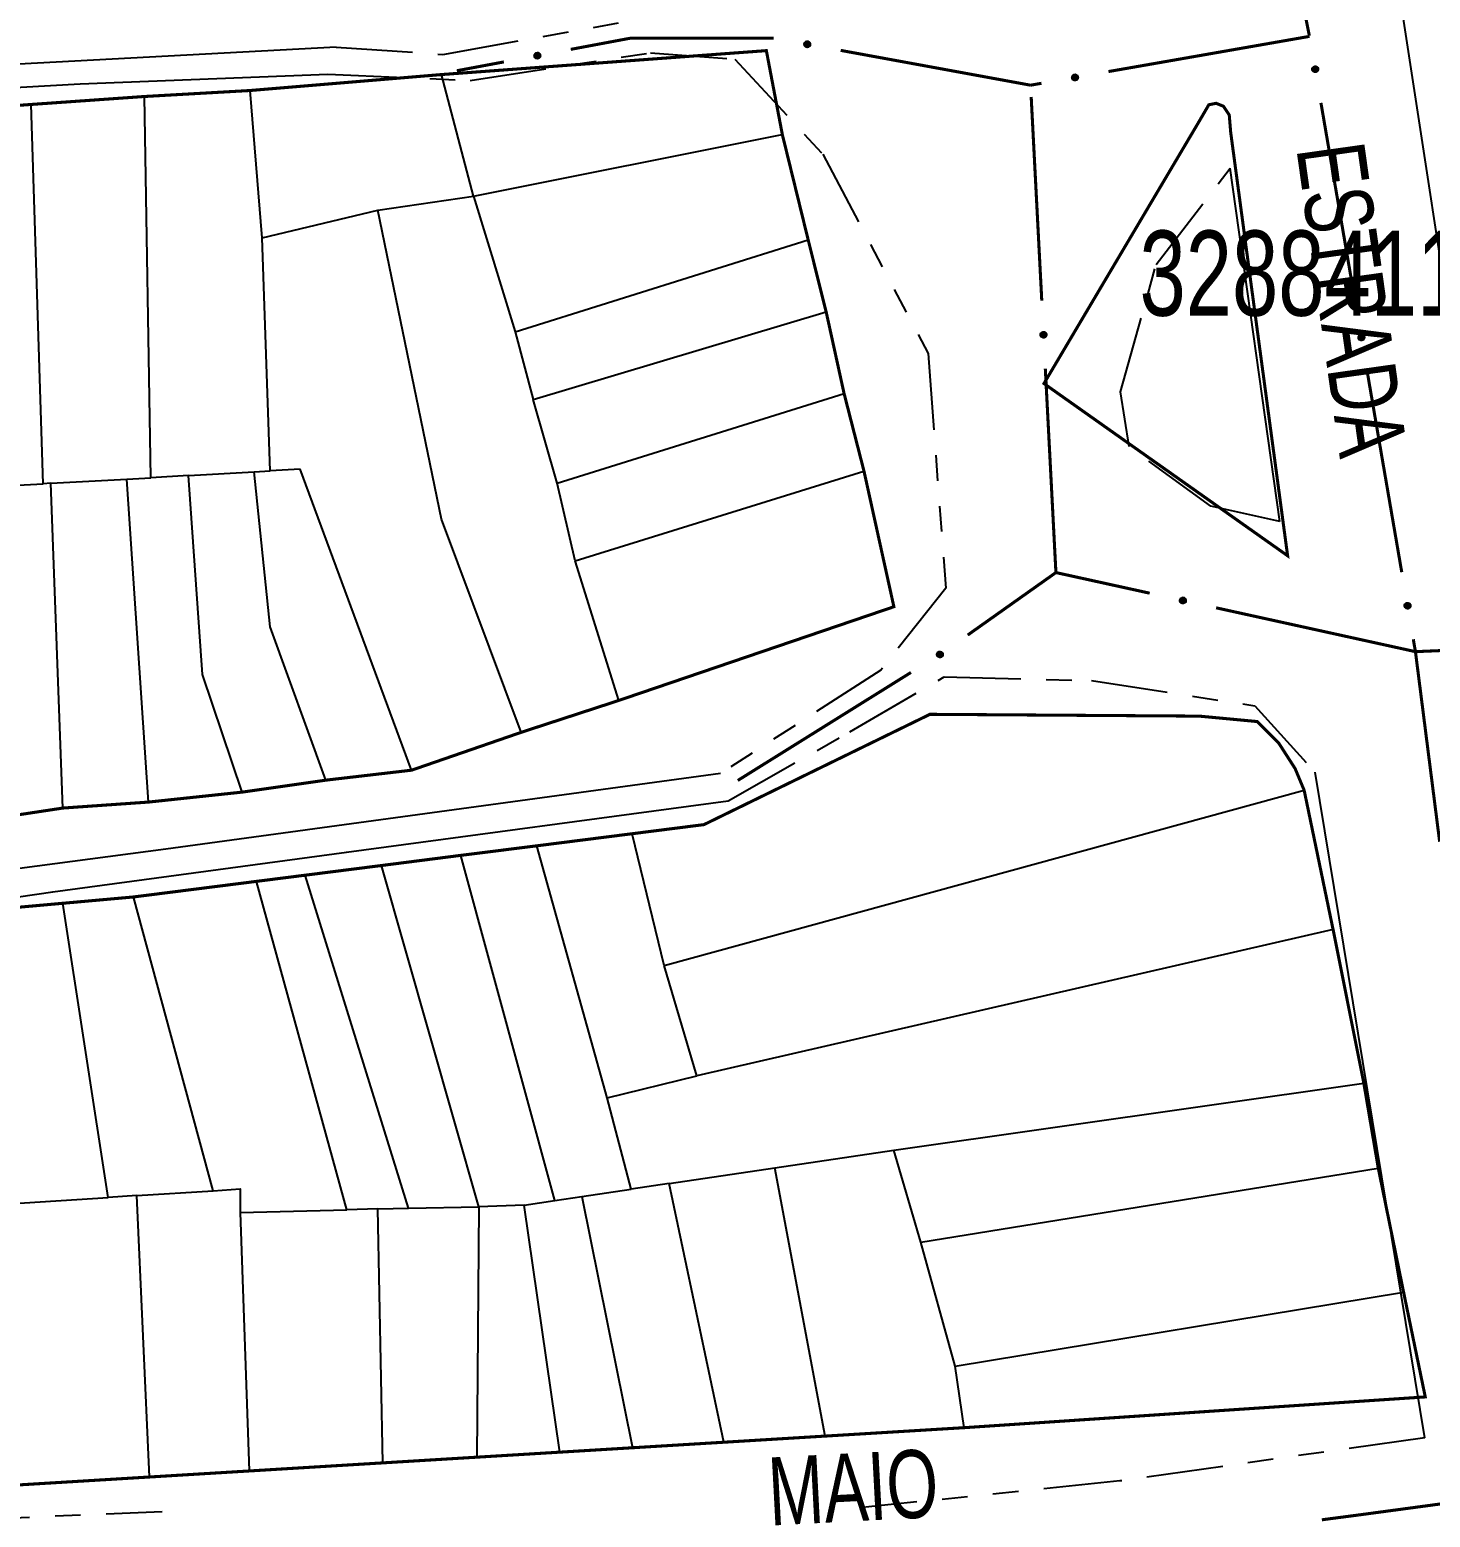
# Model space of a CAD drawing. Extents: x 203604 to 204690, y 4848469 to 4850418.
# Drawn here: x 203778.7 to 203861.1, y 4849905.2 to 4849992.7 of the extents above; entities that cross this region are included whole.
import ezdxf

# ---------------------------------------------------------------- set-up
doc = ezdxf.new("R2010")
doc.units = 0
doc.header["$LTSCALE"] = 1.5
doc.header["$MEASUREMENT"] = 0
doc.linetypes.add('TRACO_25', pattern=[8, 3, -1, 1, -1, 1, -1])
for name, color, linetype in [('CD_MALHA_LOTES', 7, 'CONTINUOUS'), ('CD_TXT_QUADRA', 2, 'CONTINUOUS'), ('RU-QUADRA', 210, 'CONTINUOUS'), ('SV-EIXO-RUA-N-PAV', 6, 'CONTINUOUS'), ('SV-EIXO-RUA-PAV', 20, 'CONTINUOUS'), ('SV-ESTIVAS', 7, 'CONTINUOUS'), ('SV-RUA-NAO-PAV', 7, 'CONTINUOUS'), ('SV-RUA-PAVIM', 7, 'CONTINUOUS'), ('SV-TXT-RUA-PAV', 7, 'CONTINUOUS'), ('SV-TXT-VIA-ATUAL', 250, 'CONTINUOUS')]:
    doc.layers.add(name, color=color, linetype=linetype)
doc.styles.add('ARIAL', font='ARIAL.SHX')

msp = doc.modelspace()

# ---------------------------------------------------------------- linework, layer by layer
at = {"layer": 'CD_MALHA_LOTES', "linetype": 'Continuous', "flags": 128}
for points in [[(203802.944757, 4849990.025586), (203822.043777, 4849991.431648)], [(203822.043777, 4849991.431648), (203822.981153, 4849986.510428)], [(203791.696254, 4849989.08821), (203802.944757, 4849990.025586)], [(203804.819508, 4849982.878099), (203802.944757, 4849990.025586)], [(203785.486143, 4849988.736695), (203791.696254, 4849989.08821)], [(203792.399286, 4849980.417489), (203791.696254, 4849989.08821)], [(203773.886125, 4849987.916491), (203778.807345, 4849988.268007)], [(203778.807345, 4849988.268007), (203785.486143, 4849988.736695)], [(203779.512992, 4849965.95969), (203778.807345, 4849988.268007)], [(203785.846338, 4849966.322553), (203785.486143, 4849988.736695)], [(203804.819508, 4849982.878099), (203822.981153, 4849986.510428)], [(203822.981153, 4849986.510428), (203824.504387, 4849980.300318)], [(203799.195256, 4849982.057896), (203804.819508, 4849982.878099)], [(203804.819508, 4849982.878099), (203807.280117, 4849974.91041)], [(203792.399286, 4849980.417489), (203799.195256, 4849982.057896)], [(203807.631633, 4849951.358857), (203802.944757, 4849963.896251), (203799.195256, 4849982.057896)], [(203792.867033, 4849966.724796), (203792.399286, 4849980.417489)], [(203807.280117, 4849974.91041), (203824.504387, 4849980.300318)], [(203824.504387, 4849980.300318), (203825.558934, 4849976.082129)], [(203808.334665, 4849970.926565), (203825.558934, 4849976.082129)], [(203825.558934, 4849976.082129), (203826.613482, 4849971.278081)], [(203807.280117, 4849974.91041), (203808.334665, 4849970.926565)], [(203809.740727, 4849966.005345), (203808.334665, 4849970.926565)], [(203809.740727, 4849966.005345), (203826.613482, 4849971.278081)], [(203826.613482, 4849971.278081), (203827.785201, 4849966.708377)], [(203779.979064, 4849966.005345), (203784.438184, 4849966.241874)], [(203784.438184, 4849966.241874), (203785.846338, 4849966.322553)], [(203785.720487, 4849947.257841), (203784.438184, 4849966.241874)], [(203788.06532, 4849966.449687), (203785.846338, 4849966.322553)], [(203788.06532, 4849966.449687), (203791.932724, 4849966.671266)], [(203791.227567, 4849947.8437), (203788.884129, 4849954.756843), (203788.06532, 4849966.449687)], [(203791.932724, 4849966.671266), (203792.867033, 4849966.724796)], [(203796.148787, 4849948.546732), (203792.867973, 4849957.568968), (203791.932724, 4849966.671266)], [(203794.625552, 4849966.825549), (203792.867033, 4849966.724796)], [(203801.187178, 4849949.132591), (203794.625552, 4849966.825549)], [(203810.795275, 4849961.435641), (203827.785201, 4849966.708377)], [(203827.785201, 4849966.708377), (203829.542779, 4849958.740687)], [(203775.760875, 4849965.771001), (203779.512992, 4849965.95969)], [(203779.979064, 4849966.005345), (203779.512992, 4849965.95969)], [(203780.682095, 4849946.906325), (203779.979064, 4849966.005345)], [(203810.795275, 4849961.435641), (203809.740727, 4849966.005345)], [(203813.373056, 4849953.233608), (203810.795275, 4849961.435641)], [(203829.542779, 4849958.740687), (203813.373056, 4849953.233608)], [(203813.373056, 4849953.233608), (203807.631633, 4849951.358857)], [(203814.150068, 4849945.396508), (203818.374606, 4849945.932107), (203831.662141, 4849952.416424), (203847.500883, 4849952.310124), (203850.902492, 4849951.991223), (203852.178096, 4849950.71562), (203853.134798, 4849949.227416), (203853.6663, 4849947.951812)], [(203807.631633, 4849951.358857), (203801.187178, 4849949.132591)], [(203801.187178, 4849949.132591), (203796.148787, 4849948.546732)], [(203791.227567, 4849947.8437), (203785.720487, 4849947.257841)], [(203796.148787, 4849948.546732), (203791.227567, 4849947.8437)], [(203816.035999, 4849937.640685), (203853.6663, 4849947.951812)], [(203853.6663, 4849947.951812), (203855.367104, 4849939.766691)], [(203780.682095, 4849946.906325), (203776.815423, 4849946.320465)], [(203785.720487, 4849947.257841), (203780.682095, 4849946.906325)], [(203808.551478, 4849944.686703), (203814.150068, 4849945.396508)], [(203816.035999, 4849937.640685), (203814.150068, 4849945.396508)], [(203804.077217, 4849944.125002), (203808.551478, 4849944.686703)], [(203812.68754, 4849929.880764), (203808.551478, 4849944.686703)], [(203794.921541, 4849942.95866), (203799.408371, 4849943.527513)], [(203799.408371, 4849943.527513), (203804.077217, 4849944.125002)], [(203805.138983, 4849923.453929), (203799.408371, 4849943.527513)], [(203809.612037, 4849923.826491), (203804.077217, 4849944.125002)], [(203784.836866, 4849941.680096), (203792.057045, 4849942.595491)], [(203792.057045, 4849942.595491), (203794.921541, 4849942.95866)], [(203797.384351, 4849923.290588), (203792.057045, 4849942.595491)], [(203800.996216, 4849923.38261), (203794.921541, 4849942.95866)], [(203780.667462, 4849941.307222), (203784.836866, 4849941.680096)], [(203789.507034, 4849924.410526), (203784.836866, 4849941.680096)], [(203775.788154, 4849940.870861), (203780.667462, 4849941.307222)], [(203783.33957, 4849924.017447), (203780.667462, 4849941.307222)], [(203855.367104, 4849939.766691), (203817.949404, 4849931.156368)], [(203855.367104, 4849939.766691), (203857.174209, 4849930.731166)], [(203817.949404, 4849931.156368), (203816.035999, 4849937.640685)], [(203812.68754, 4849929.880764), (203817.949404, 4849931.156368)], [(203829.536135, 4849926.798056), (203857.174209, 4849930.731166)], [(203857.174209, 4849930.731166), (203858.024611, 4849925.735053)], [(203814.103572, 4849924.496378), (203812.68754, 4849929.880764)], [(203822.533399, 4849925.753638), (203829.536135, 4849926.798056)], [(203831.13064, 4849921.376742), (203829.536135, 4849926.798056)], [(203816.331542, 4849924.828667), (203822.533399, 4849925.753638)], [(203825.500958, 4849909.985811), (203822.533399, 4849925.753638)], [(203831.13064, 4849921.376742), (203858.024611, 4849925.735053)], [(203858.024611, 4849925.735053), (203859.512815, 4849918.453484)], [(203785.033494, 4849924.125408), (203783.33957, 4849924.017447)], [(203785.033494, 4849924.125408), (203789.507034, 4849924.410526)], [(203785.776047, 4849907.581443), (203785.033494, 4849924.125408)], [(203789.507034, 4849924.410526), (203791.108583, 4849924.5126), (203791.108583, 4849923.130696)], [(203811.202863, 4849924.063754), (203814.103572, 4849924.496378)], [(203816.331542, 4849924.828667), (203814.103572, 4849924.496378)], [(203819.537818, 4849909.624889), (203816.331542, 4849924.828667)], [(203777.496465, 4849923.645041), (203783.33957, 4849924.017447)], [(203791.108583, 4849923.130696), (203797.384351, 4849923.290588)], [(203799.19299, 4849923.336668), (203797.384351, 4849923.290588)], [(203799.19299, 4849923.336668), (203800.996216, 4849923.38261)], [(203799.483606, 4849908.411099), (203799.19299, 4849923.336668)], [(203800.996216, 4849923.38261), (203805.138983, 4849923.453929)], [(203805.138983, 4849923.453929), (203805.029507, 4849908.746767)], [(203807.797727, 4849923.555897), (203805.138983, 4849923.453929)], [(203807.797727, 4849923.555897), (203809.612037, 4849923.826491)], [(203809.901473, 4849909.041645), (203807.797727, 4849923.555897)], [(203809.612037, 4849923.826491), (203811.202863, 4849924.063754)], [(203811.202863, 4849924.063754), (203814.170016, 4849909.3)], [(203791.108583, 4849923.130696), (203791.633275, 4849907.935954)], [(203833.150345, 4849914.095172), (203831.13064, 4849921.376742)], [(203833.150345, 4849914.095172), (203859.512815, 4849918.453484)], [(203859.512815, 4849918.453484), (203860.788419, 4849912.288067)], [(203833.681846, 4849910.480962), (203833.150345, 4849914.095172)], [(203860.788419, 4849912.288067), (203833.681846, 4849910.480962)], [(203833.681846, 4849910.480962), (203825.500958, 4849909.985811)], [(203814.170016, 4849909.3), (203809.901473, 4849909.041645)], [(203819.537818, 4849909.624889), (203814.170016, 4849909.3)], [(203825.500958, 4849909.985811), (203819.537818, 4849909.624889)], [(203799.483606, 4849908.411099), (203791.633275, 4849907.935954)], [(203805.029507, 4849908.746767), (203799.483606, 4849908.411099)], [(203809.901473, 4849909.041645), (203805.029507, 4849908.746767)], [(203785.776047, 4849907.581443), (203778.654282, 4849907.150395)], [(203791.633275, 4849907.935954), (203785.776047, 4849907.581443)]]:
    msp.add_lwpolyline(points, dxfattribs=at)
at = {"layer": 'RU-QUADRA', "linetype": 'Continuous', "const_width": 0.18, "flags": 128}
for points in [[(203776.815423, 4849946.320465), (203780.682095, 4849946.906325), (203785.720487, 4849947.257841), (203791.227567, 4849947.8437), (203796.148787, 4849948.546732), (203801.187178, 4849949.132591), (203807.631633, 4849951.358857), (203813.373056, 4849953.233608), (203829.542779, 4849958.740687), (203827.785201, 4849966.708377), (203826.613482, 4849971.278081), (203825.558934, 4849976.082129), (203824.504387, 4849980.300318), (203822.981153, 4849986.510428), (203822.043777, 4849991.431648), (203802.944757, 4849990.025586), (203791.696254, 4849989.08821), (203785.486143, 4849988.736695), (203778.807345, 4849988.268007), (203773.886125, 4849987.916491)], [(203775.788154, 4849940.870861), (203780.667462, 4849941.307222), (203784.836866, 4849941.680096), (203792.057045, 4849942.595491), (203794.921541, 4849942.95866), (203799.408371, 4849943.527513), (203804.077217, 4849944.125002), (203808.551478, 4849944.686703), (203814.150068, 4849945.396508), (203818.374606, 4849945.932107), (203831.662141, 4849952.416424), (203847.500883, 4849952.310124), (203850.902492, 4849951.991223), (203852.178096, 4849950.71562), (203853.134798, 4849949.227416), (203853.6663, 4849947.951812), (203855.367104, 4849939.766691), (203857.174209, 4849930.731166), (203858.024611, 4849925.735053), (203859.512815, 4849918.453484), (203860.788419, 4849912.288067), (203833.681846, 4849910.480962), (203825.500958, 4849909.985811), (203819.537818, 4849909.624889), (203814.170016, 4849909.3), (203809.901473, 4849909.041645), (203805.029507, 4849908.746767), (203799.483606, 4849908.411099), (203791.633275, 4849907.935954), (203785.776047, 4849907.581443), (203778.654282, 4849907.150395), (203773.928364, 4849906.864357)]]:
    msp.add_lwpolyline(points, dxfattribs=at)
msp.add_lwpolyline([(203852.694184, 4849961.737752), (203849.348149, 4849986.618527), (203849.262353, 4849987.648076), (203848.91917, 4849988.162851), (203848.490191, 4849988.334442), (203848.061212, 4849988.248647), (203847.460642, 4849987.219097), (203838.36629, 4849971.861653)], close=True, dxfattribs=at)
at = {"layer": 'SV-EIXO-RUA-N-PAV', "const_width": 0.18}
for points in [[(203853.98, 4849992.27), (203842.159634, 4849990.201436)], [(203814.03, 4849992.16), (203810.540815, 4849991.505992)], [(203814.480051, 4849992.16), (203814.03, 4849992.16)], [(203822.480051, 4849992.16), (203814.480051, 4849992.16)], [(203837.58, 4849989.4), (203826.415178, 4849991.446143)], [(203806.609283, 4849990.76907), (203804.643516, 4849990.40061)], [(203804.643516, 4849990.40061), (203803.84, 4849990.25)], [(203838.219513, 4849989.511914), (203837.58, 4849989.4)], [(203838.239011, 4849976.728406), (203837.61577, 4849988.71221)], [(203839.07, 4849960.75), (203838.446759, 4849972.733804)], [(203839.07, 4849960.75), (203833.884158, 4849957.077352)], [(203839.700303, 4849960.611358), (203839.07, 4849960.75)], [(203844.583565, 4849959.537225), (203839.700303, 4849960.611358)], [(203860.21, 4849956.1), (203848.490173, 4849958.677919)], [(203830.545523, 4849954.877332), (203820.36336, 4849948.52725)], [(203866.6, 4849906.66), (203857.680641, 4849905.457905)], [(203856.88, 4849905.35), (203854.706471, 4849905.065106)], [(203857.680641, 4849905.457905), (203856.88, 4849905.35)]]:
    msp.add_lwpolyline(points, dxfattribs=at)
at = {"layer": 'SV-EIXO-RUA-N-PAV'}
for points in [[(203824.569425, 4849991.672495), (203824.529571, 4849991.644145), (203824.489522, 4849991.627928), (203824.452226, 4849991.624017), (203824.418368, 4849991.629155), (203824.384321, 4849991.638313), (203824.352031, 4849991.655119), (203824.320325, 4849991.68171), (203824.291605, 4849991.721488), (203824.27769, 4849991.763607), (203824.271899, 4849991.799966), (203824.275224, 4849991.83558), (203824.284674, 4849991.868506), (203824.30324, 4849991.90147), (203824.330502, 4849991.933337), (203824.3712, 4849991.961248), (203824.410572, 4849991.976877), (203824.446746, 4849991.979712), (203824.482528, 4849991.976143), (203824.517176, 4849991.966378), (203824.548777, 4849991.949698), (203824.580813, 4849991.922192), (203824.607829, 4849991.881658), (203824.623865, 4849991.842567), (203824.627208, 4849991.806443), (203824.622901, 4849991.771293), (203824.614131, 4849991.737033), (203824.598589, 4849991.703872), (203824.569425, 4849991.672495)], [(203808.73655, 4849991.055805), (203808.709505, 4849991.015055), (203808.677928, 4849990.985563), (203808.644511, 4849990.968545), (203808.61106, 4849990.961207), (203808.575993, 4849990.957554), (203808.539825, 4849990.961671), (203808.500695, 4849990.975133), (203808.459627, 4849991.001976), (203808.431541, 4849991.036309), (203808.413104, 4849991.068178), (203808.403444, 4849991.102618), (203808.400466, 4849991.136744), (203808.405985, 4849991.174171), (203808.420015, 4849991.213692), (203808.448006, 4849991.254335), (203808.479162, 4849991.283036), (203808.511916, 4849991.298647), (203808.546601, 4849991.30814), (203808.582447, 4849991.31144), (203808.617926, 4849991.307194), (203808.657692, 4849991.292997), (203808.697441, 4849991.264838), (203808.726421, 4849991.234091), (203808.742489, 4849991.201564), (203808.751065, 4849991.167206), (203808.755157, 4849991.132078), (203808.752532, 4849991.09555), (203808.73655, 4849991.055805)], [(203840.350079, 4849989.77301), (203840.322545, 4849989.732588), (203840.290615, 4849989.703479), (203840.256995, 4849989.686865), (203840.223459, 4849989.67993), (203840.18835, 4849989.676699), (203840.152235, 4849989.681252), (203840.11327, 4849989.695184), (203840.072528, 4849989.72252), (203840.044857, 4849989.757189), (203840.026806, 4849989.789277), (203840.017561, 4849989.823831), (203840.014994, 4849989.85799), (203840.020964, 4849989.895348), (203840.035468, 4849989.934697), (203840.063947, 4849989.975), (203840.095446, 4849990.003324), (203840.128386, 4849990.01854), (203840.163182, 4849990.027614), (203840.199065, 4849990.030482), (203840.234491, 4849990.025809), (203840.274083, 4849990.011134), (203840.31349, 4849989.982499), (203840.342098, 4849989.951405), (203840.357772, 4849989.918687), (203840.365934, 4849989.884228), (203840.369603, 4849989.849054), (203840.366538, 4849989.812559), (203840.350079, 4849989.77301)], [(203838.240415, 4849974.581901), (203838.203622, 4849974.614124), (203838.178589, 4849974.649341), (203838.166165, 4849974.684724), (203838.163338, 4849974.718853), (203838.164379, 4849974.754095), (203838.173268, 4849974.789394), (203838.191812, 4849974.826387), (203838.223876, 4849974.863523), (203838.261639, 4849974.886795), (203838.295676, 4849974.900832), (203838.331094, 4849974.905828), (203838.365312, 4849974.904243), (203838.401674, 4849974.893798), (203838.438979, 4849974.874639), (203838.47554, 4849974.841493), (203838.499845, 4849974.806799), (203838.510964, 4849974.77226), (203838.515761, 4849974.736621), (203838.514267, 4849974.700655), (203838.505342, 4849974.666054), (203838.485985, 4849974.628528), (203838.452792, 4849974.592876), (203838.418465, 4849974.56824), (203838.384091, 4849974.556639), (203838.348898, 4849974.552706), (203838.313538, 4849974.553321), (203838.277683, 4849974.560778), (203838.240415, 4849974.581901)], [(203846.653547, 4849958.969195), (203846.612719, 4849958.942267), (203846.572123, 4849958.927473), (203846.534712, 4849958.924879), (203846.501056, 4849958.931207), (203846.467353, 4849958.941559), (203846.435676, 4849958.959493), (203846.404927, 4849958.987185), (203846.377627, 4849959.027952), (203846.365205, 4849959.070534), (203846.3607, 4849959.107075), (203846.365278, 4849959.14255), (203846.375883, 4849959.175123), (203846.395599, 4849959.207411), (203846.423967, 4849959.238298), (203846.465624, 4849959.264757), (203846.505522, 4849959.278987), (203846.541773, 4849959.280546), (203846.577408, 4849959.275718), (203846.61169, 4849959.264737), (203846.642683, 4849959.246954), (203846.67373, 4849959.218336), (203846.6993, 4849959.176875), (203846.713948, 4849959.137243), (203846.716015, 4849959.101023), (203846.710472, 4849959.066047), (203846.7005, 4849959.032117), (203846.683798, 4849958.999524), (203846.653547, 4849958.969195)], [(203832.422717, 4849955.918306), (203832.41235, 4849955.870509), (203832.393665, 4849955.83155), (203832.368729, 4849955.803542), (203832.34024, 4849955.784537), (203832.308905, 4849955.768377), (203832.273717, 4849955.759055), (203832.232372, 4849955.757359), (203832.184352, 4849955.767422), (203832.1457, 4849955.789186), (203832.116933, 4849955.812164), (203832.095405, 4849955.840729), (203832.080217, 4849955.871433), (203832.071742, 4849955.908304), (203832.070432, 4849955.950221), (203832.08172, 4849955.998262), (203832.1003, 4849956.03633), (203832.125131, 4849956.062788), (203832.153986, 4849956.084248), (203832.186175, 4849956.100363), (203832.220768, 4849956.109315), (203832.262974, 4849956.110557), (203832.310243, 4849956.098788), (203832.348423, 4849956.08069), (203832.375223, 4849956.056238), (203832.395711, 4849956.027354), (203832.412301, 4849955.996122), (203832.423145, 4849955.961141), (203832.422717, 4849955.918306)]]:
    msp.add_lwpolyline(points, close=True, dxfattribs=at)
for points in [[(203824.622901, 4849991.771293), (203824.271899, 4849991.799966)], [(203824.627208, 4849991.806443), (203824.275224, 4849991.83558)], [(203824.622577, 4849991.789761), (203824.275762, 4849991.820027)], [(203824.614131, 4849991.737033), (203824.27769, 4849991.763607)], [(203824.614593, 4849991.753768), (203824.279366, 4849991.779136)], [(203824.622261, 4849991.825887), (203824.283008, 4849991.851993)], [(203824.623865, 4849991.842567), (203824.284674, 4849991.868506)], [(203824.601733, 4849991.721444), (203824.289077, 4849991.741288)], [(203824.598589, 4849991.703872), (203824.291605, 4849991.721488)], [(203824.613893, 4849991.863489), (203824.298798, 4849991.885167)], [(203824.607829, 4849991.881658), (203824.30324, 4849991.90147)], [(203824.583504, 4849991.690104), (203824.309771, 4849991.702814)], [(203824.590268, 4849991.901113), (203824.319958, 4849991.917358)], [(203824.569425, 4849991.672495), (203824.320325, 4849991.68171)], [(203824.580813, 4849991.922192), (203824.330502, 4849991.933337)], [(203824.547089, 4849991.657934), (203824.343528, 4849991.667495)], [(203824.529571, 4849991.644145), (203824.352031, 4849991.655119)], [(203824.558949, 4849991.934598), (203824.358565, 4849991.946351)], [(203824.548777, 4849991.949698), (203824.3712, 4849991.961248)], [(203824.506781, 4849991.634802), (203824.377061, 4849991.64609)], [(203824.489522, 4849991.627928), (203824.384321, 4849991.638313)], [(203824.528593, 4849991.958195), (203824.397285, 4849991.968387)], [(203824.517176, 4849991.966378), (203824.410572, 4849991.976877)], [(203808.726421, 4849991.234091), (203808.400466, 4849991.136744)], [(203808.742489, 4849991.201564), (203808.403444, 4849991.102618)], [(203808.730902, 4849991.217944), (203808.404829, 4849991.12073)], [(203808.697441, 4849991.264838), (203808.405985, 4849991.174171)], [(203808.709613, 4849991.250049), (203808.407681, 4849991.15736)], [(203808.744144, 4849991.18433), (203808.409521, 4849991.08829)], [(203808.751065, 4849991.167206), (203808.413104, 4849991.068178)], [(203808.674074, 4849991.276706), (203808.415898, 4849991.194995)], [(203808.657692, 4849991.292997), (203808.420015, 4849991.213692)], [(203808.74959, 4849991.147868), (203808.427541, 4849991.051408)], [(203808.755157, 4849991.132078), (203808.431541, 4849991.036309)], [(203808.632835, 4849991.296742), (203808.44155, 4849991.235899)], [(203808.617926, 4849991.307194), (203808.448006, 4849991.254335)], [(203808.749169, 4849991.113082), (203808.450171, 4849991.019554)], [(203808.752532, 4849991.09555), (203808.459627, 4849991.001976)], [(203808.596038, 4849991.307893), (203808.4698, 4849991.270348)], [(203808.582447, 4849991.31144), (203808.479162, 4849991.283036)], [(203808.743383, 4849991.07729), (203808.483279, 4849990.991053)], [(203808.73655, 4849991.055805), (203808.500695, 4849990.975133)], [(203808.720916, 4849991.034207), (203808.527452, 4849990.970178)], [(203808.709505, 4849991.015055), (203808.539825, 4849990.961671)], [(203808.691577, 4849990.998165), (203808.566428, 4849990.962213)], [(203808.677928, 4849990.985563), (203808.575993, 4849990.957554)], [(203840.342098, 4849989.951405), (203840.014994, 4849989.85799)], [(203840.357772, 4849989.918687), (203840.017561, 4849989.823831)], [(203840.346384, 4849989.935205), (203840.019164, 4849989.841925)], [(203840.31349, 4849989.982499), (203840.020964, 4849989.895348)], [(203840.325483, 4849989.967564), (203840.022457, 4849989.878518)], [(203840.35922, 4849989.901435), (203840.023465, 4849989.809431)], [(203840.365934, 4849989.884228), (203840.026806, 4849989.789277)], [(203840.290268, 4849989.994648), (203840.031126, 4849989.916052)], [(203840.274083, 4849990.011134), (203840.035468, 4849989.934697)], [(203840.364227, 4849989.864909), (203840.041039, 4849989.772334)], [(203840.369603, 4849989.849054), (203840.044857, 4849989.757189)], [(203840.249273, 4849990.015179), (203840.057269, 4849989.956643)], [(203840.363387, 4849989.83013), (203840.063284, 4849989.74021)], [(203840.234491, 4849990.025809), (203840.063947, 4849989.975)], [(203840.366538, 4849989.812559), (203840.072528, 4849989.72252)], [(203840.212613, 4849990.026772), (203840.085932, 4849989.99075)], [(203840.199065, 4849990.030482), (203840.095446, 4849990.003324)], [(203840.35717, 4849989.794411), (203840.096046, 4849989.711312)], [(203840.350079, 4849989.77301), (203840.11327, 4849989.695184)], [(203840.334186, 4849989.751602), (203840.139964, 4849989.689907)], [(203840.322545, 4849989.732588), (203840.152235, 4849989.681252)], [(203840.304414, 4849989.715916), (203840.178842, 4849989.681473)], [(203840.290615, 4849989.703479), (203840.18835, 4849989.676699)], [(203838.240415, 4849974.581901), (203838.191812, 4849974.826387)], [(203838.260801, 4849974.572273), (203838.209906, 4849974.841533)], [(203838.277683, 4849974.560778), (203838.223876, 4849974.863523)], [(203838.295506, 4849974.561781), (203838.242556, 4849974.870558)], [(203838.313538, 4849974.553321), (203838.261639, 4849974.886795)], [(203838.329927, 4849974.556739), (203838.277135, 4849974.888753)], [(203838.348898, 4849974.552706), (203838.295676, 4849974.900832)], [(203838.366791, 4849974.55729), (203838.316086, 4849974.90171)], [(203838.384091, 4849974.556639), (203838.331094, 4849974.905828)], [(203838.401866, 4849974.565946), (203838.348861, 4849974.902048)], [(203838.418465, 4849974.56824), (203838.365312, 4849974.904243)], [(203838.436516, 4849974.582778), (203838.384787, 4849974.894352)], [(203838.452792, 4849974.592876), (203838.401674, 4849974.893798)], [(203838.467661, 4849974.614458), (203838.420996, 4849974.881205)], [(203838.485985, 4849974.628528), (203838.438979, 4849974.874639)], [(203838.493002, 4849974.652667), (203838.458126, 4849974.850343)], [(203838.505342, 4849974.666054), (203838.47554, 4849974.841493)], [(203838.508945, 4849974.687656), (203838.488514, 4849974.817764)], [(203838.178589, 4849974.649341), (203838.164379, 4849974.754095)], [(203838.189265, 4849974.634138), (203838.170269, 4849974.762955)], [(203838.203622, 4849974.614124), (203838.173268, 4849974.789394)], [(203838.221087, 4849974.600268), (203838.183345, 4849974.800527)], [(203838.514267, 4849974.700655), (203838.499845, 4849974.806799)], [(203846.710472, 4849959.066047), (203846.3607, 4849959.107075)], [(203846.7005, 4849959.032117), (203846.365205, 4849959.070534)], [(203846.710799, 4849959.084515), (203846.365267, 4849959.126987)], [(203846.716015, 4849959.101023), (203846.365278, 4849959.14255)], [(203846.701552, 4849959.048826), (203846.367428, 4849959.085995)], [(203846.711757, 4849959.120629), (203846.373635, 4849959.158678)], [(203846.713948, 4849959.137243), (203846.375883, 4849959.175123)], [(203846.70472, 4849959.158503), (203846.390585, 4849959.191275)], [(203846.6993, 4849959.176875), (203846.395599, 4849959.207411)], [(203846.682436, 4849959.196936), (203846.412866, 4849959.2227)], [(203846.67373, 4849959.218336), (203846.423967, 4849959.238298)], [(203846.652317, 4849959.231504), (203846.452472, 4849959.250314)], [(203846.642683, 4849959.246954), (203846.465624, 4849959.264757)], [(203846.622811, 4849959.256157), (203846.491944, 4849959.270971)], [(203846.61169, 4849959.264737), (203846.505522, 4849959.278987)], [(203846.68756, 4849959.016975), (203846.375798, 4849959.047828)], [(203846.683798, 4849958.999524), (203846.377627, 4849959.027952)], [(203846.668238, 4849958.986296), (203846.395123, 4849959.008649)], [(203846.653547, 4849958.969195), (203846.404927, 4849958.987185)], [(203846.630711, 4849958.955431), (203846.427614, 4849958.972162)], [(203846.612719, 4849958.942267), (203846.435676, 4849958.959493)], [(203846.589613, 4849958.933734), (203846.460372, 4849958.949588)], [(203846.572123, 4849958.927473), (203846.467353, 4849958.941559)], [(203832.262974, 4849956.110557), (203832.070432, 4849955.950221)], [(203832.310243, 4849956.098788), (203832.071742, 4849955.908304)], [(203832.28416, 4849956.101343), (203832.0734, 4849955.931308)], [(203832.326961, 4849956.089441), (203832.079437, 4849955.893262)], [(203832.348423, 4849956.08069), (203832.080217, 4849955.871433)], [(203832.220768, 4849956.109315), (203832.08172, 4849955.998262)], [(203832.238457, 4849956.105003), (203832.082413, 4849955.97874)], [(203832.358471, 4849956.06728), (203832.090107, 4849955.858104)], [(203832.375223, 4849956.056238), (203832.095405, 4849955.840729)], [(203832.200125, 4849956.102003), (203832.096195, 4849956.021106)], [(203832.186175, 4849956.100363), (203832.1003, 4849956.03633)], [(203832.383034, 4849956.040787), (203832.106278, 4849955.829594)], [(203832.395711, 4849956.027354), (203832.116933, 4849955.812164)], [(203832.401372, 4849956.008804), (203832.136481, 4849955.801794)], [(203832.412301, 4849955.996122), (203832.1457, 4849955.789186)], [(203832.413635, 4849955.976249), (203832.169149, 4849955.780356)], [(203832.423145, 4849955.961141), (203832.184352, 4849955.767422)], [(203832.421266, 4849955.940805), (203832.210357, 4849955.765852)], [(203832.422717, 4849955.918306), (203832.232372, 4849955.757359)], [(203832.416012, 4849955.8925), (203832.259097, 4849955.762478)], [(203832.41235, 4849955.870509), (203832.273717, 4849955.759055)], [(203832.401794, 4849955.848254), (203832.2983, 4849955.769238)], [(203832.393665, 4849955.83155), (203832.308905, 4849955.768377)]]:
    msp.add_lwpolyline(points, dxfattribs=at)
at = {"layer": 'SV-EIXO-RUA-PAV', "const_width": 0.18}
for points in [[(203851.602625, 4850004.067926), (203853.973072, 4849992.304381)], [(203854.653017, 4849988.36261), (203856.68993, 4849976.536749)], [(203857.3689, 4849972.594795), (203859.405813, 4849960.768934)], [(203860.084783, 4849956.82698), (203860.21, 4849956.1)], [(203860.21, 4849956.1), (203872.19914, 4849956.610421)], [(203860.21, 4849956.1), (203861.63287, 4849944.927929)]]:
    msp.add_lwpolyline(points, dxfattribs=at)
at = {"layer": 'SV-EIXO-RUA-PAV'}
for points in [[(203854.397626, 4849990.493867), (203854.437974, 4849990.466225), (203854.466998, 4849990.434217), (203854.483522, 4849990.400553), (203854.490367, 4849990.366998), (203854.493504, 4849990.331881), (203854.488855, 4849990.295778), (203854.474819, 4849990.256851), (203854.447373, 4849990.216182), (203854.41263, 4849990.188604), (203854.380494, 4849990.170638), (203854.345915, 4849990.161486), (203854.31175, 4849990.159011), (203854.274408, 4849990.16508), (203854.235097, 4849990.17969), (203854.194871, 4849990.208277), (203854.166632, 4849990.239851), (203854.151504, 4849990.272832), (203854.142523, 4849990.307653), (203854.139751, 4849990.343543), (203854.144519, 4849990.378957), (203854.159299, 4849990.418509), (203854.188041, 4849990.457839), (203854.219211, 4849990.486364), (203854.251971, 4849990.501951), (203854.286451, 4849990.51002), (203854.321635, 4849990.513595), (203854.358121, 4849990.510432), (203854.397626, 4849990.493867)], [(203857.113509, 4849974.726053), (203857.153857, 4849974.69841), (203857.182881, 4849974.666402), (203857.199405, 4849974.632739), (203857.20625, 4849974.599184), (203857.209387, 4849974.564066), (203857.204737, 4849974.527963), (203857.190701, 4849974.489036), (203857.163256, 4849974.448367), (203857.128513, 4849974.42079), (203857.096376, 4849974.402824), (203857.061798, 4849974.393672), (203857.027633, 4849974.391196), (203856.99029, 4849974.397266), (203856.95098, 4849974.411875), (203856.910754, 4849974.440462), (203856.882515, 4849974.472037), (203856.867387, 4849974.505017), (203856.858406, 4849974.539838), (203856.855634, 4849974.575729), (203856.860402, 4849974.611142), (203856.875182, 4849974.650695), (203856.903924, 4849974.690024), (203856.935094, 4849974.718549), (203856.967854, 4849974.734136), (203857.002334, 4849974.742206), (203857.037518, 4849974.74578), (203857.074004, 4849974.742617), (203857.113509, 4849974.726053)], [(203859.829392, 4849958.958238), (203859.86974, 4849958.930595), (203859.898764, 4849958.898588), (203859.915288, 4849958.864924), (203859.922133, 4849958.831369), (203859.92527, 4849958.796252), (203859.92062, 4849958.760149), (203859.906584, 4849958.721221), (203859.879139, 4849958.680552), (203859.844396, 4849958.652975), (203859.812259, 4849958.635009), (203859.777681, 4849958.625857), (203859.743516, 4849958.623382), (203859.706173, 4849958.629451), (203859.666863, 4849958.644061), (203859.626637, 4849958.672647), (203859.598398, 4849958.704222), (203859.58327, 4849958.737203), (203859.574289, 4849958.772024), (203859.571517, 4849958.807914), (203859.576285, 4849958.843327), (203859.591065, 4849958.88288), (203859.619806, 4849958.922209), (203859.650977, 4849958.950734), (203859.683737, 4849958.966321), (203859.718217, 4849958.974391), (203859.753401, 4849958.977965), (203859.789887, 4849958.974803), (203859.829392, 4849958.958238)]]:
    msp.add_lwpolyline(points, close=True, dxfattribs=at)
for points in [[(203854.139751, 4849990.343543), (203854.166632, 4849990.239851)], [(203854.143498, 4849990.357081), (203854.17918, 4849990.230304)], [(203854.144519, 4849990.378957), (203854.194871, 4849990.208277)], [(203854.155189, 4849990.39371), (203854.21321, 4849990.20155)], [(203854.159299, 4849990.418509), (203854.235097, 4849990.17969)], [(203854.175829, 4849990.43465), (203854.253731, 4849990.175298)], [(203854.188041, 4849990.457839), (203854.274408, 4849990.16508)], [(203854.203007, 4849990.469792), (203854.291242, 4849990.166529)], [(203854.219211, 4849990.486364), (203854.31175, 4849990.159011)], [(203854.235422, 4849990.490606), (203854.327826, 4849990.163138)], [(203854.251971, 4849990.501951), (203854.345915, 4849990.161486)], [(203854.269227, 4849990.503352), (203854.360331, 4849990.167352)], [(203854.286451, 4849990.51002), (203854.380494, 4849990.170638)], [(203854.305766, 4849990.508261), (203854.397475, 4849990.184826)], [(203854.321635, 4849990.513595), (203854.41263, 4849990.188604)], [(203854.340542, 4849990.507328), (203854.429658, 4849990.206985)], [(203854.358121, 4849990.510432), (203854.447373, 4849990.216182)], [(203854.376244, 4849990.501016), (203854.458644, 4849990.23967)], [(203854.397626, 4849990.493867), (203854.474819, 4849990.256851)], [(203854.418992, 4849990.477917), (203854.480166, 4849990.283531)], [(203854.437974, 4849990.466225), (203854.488855, 4849990.295778)], [(203854.454598, 4849990.44805), (203854.488704, 4849990.322386)], [(203854.466998, 4849990.434217), (203854.493504, 4849990.331881)], [(203856.855634, 4849974.575729), (203856.882515, 4849974.472037)], [(203856.859381, 4849974.589266), (203856.895063, 4849974.462489)], [(203856.860402, 4849974.611142), (203856.910754, 4849974.440462)], [(203856.871072, 4849974.625895), (203856.929093, 4849974.433735)], [(203856.875182, 4849974.650695), (203856.95098, 4849974.411875)], [(203856.891712, 4849974.666835), (203856.969614, 4849974.407484)], [(203856.903924, 4849974.690024), (203856.99029, 4849974.397266)], [(203856.91889, 4849974.701978), (203857.007125, 4849974.398714)], [(203856.935094, 4849974.718549), (203857.027633, 4849974.391196)], [(203856.951305, 4849974.722792), (203857.043709, 4849974.395323)], [(203856.967854, 4849974.734136), (203857.061798, 4849974.393672)], [(203856.98511, 4849974.735537), (203857.076214, 4849974.399537)], [(203857.002334, 4849974.742206), (203857.096376, 4849974.402824)], [(203857.021649, 4849974.740446), (203857.113358, 4849974.417012)], [(203857.037518, 4849974.74578), (203857.128513, 4849974.42079)], [(203857.056425, 4849974.739513), (203857.145541, 4849974.43917)], [(203857.074004, 4849974.742617), (203857.163256, 4849974.448367)], [(203857.092127, 4849974.733201), (203857.174527, 4849974.471855)], [(203857.113509, 4849974.726053), (203857.190701, 4849974.489036)], [(203857.134875, 4849974.710103), (203857.196049, 4849974.515716)], [(203857.153857, 4849974.69841), (203857.204737, 4849974.527963)], [(203857.170481, 4849974.680235), (203857.204587, 4849974.554571)], [(203857.182881, 4849974.666402), (203857.209387, 4849974.564066)], [(203859.571517, 4849958.807914), (203859.598398, 4849958.704222)], [(203859.575264, 4849958.821451), (203859.610946, 4849958.694674)], [(203859.576285, 4849958.843327), (203859.626637, 4849958.672647)], [(203859.586954, 4849958.85808), (203859.644976, 4849958.66592)], [(203859.591065, 4849958.88288), (203859.666863, 4849958.644061)], [(203859.607595, 4849958.89902), (203859.685497, 4849958.639669)], [(203859.619806, 4849958.922209), (203859.706173, 4849958.629451)], [(203859.634773, 4849958.934163), (203859.723008, 4849958.630899)], [(203859.650977, 4849958.950734), (203859.743516, 4849958.623382)], [(203859.667188, 4849958.954977), (203859.759592, 4849958.627508)], [(203859.683737, 4849958.966321), (203859.777681, 4849958.625857)], [(203859.700993, 4849958.967723), (203859.792097, 4849958.631722)], [(203859.718217, 4849958.974391), (203859.812259, 4849958.635009)], [(203859.737532, 4849958.972632), (203859.829241, 4849958.649197)], [(203859.753401, 4849958.977965), (203859.844396, 4849958.652975)], [(203859.772308, 4849958.971698), (203859.861424, 4849958.671356)], [(203859.789887, 4849958.974803), (203859.879139, 4849958.680552)], [(203859.80801, 4849958.965386), (203859.89041, 4849958.704041)], [(203859.829392, 4849958.958238), (203859.906584, 4849958.721221)], [(203859.850758, 4849958.942288), (203859.911932, 4849958.747901)], [(203859.86974, 4849958.930595), (203859.92062, 4849958.760149)], [(203859.886364, 4849958.912421), (203859.92047, 4849958.786757)], [(203859.898764, 4849958.898588), (203859.92527, 4849958.796252)]]:
    msp.add_lwpolyline(points, dxfattribs=at)
at = {"layer": 'SV-ESTIVAS', "linetype": 'Continuous'}
for points in [[(203681.12, 4850028.02, 3.69), (203682.48, 4849983.93, 3.7), (203728.99, 4849986.52, 3.48), (203781.7, 4849989.49, 3.48), (203796.26, 4849990.05, 3.48)], [(203796.75, 4849991.64, 3.73), (203729.05, 4849988.01, 3.71), (203683.8, 4849985.33, 3.7)], [(203819.35, 4849948.94, 3.51), (203786.73, 4849944.49, 3.51), (203765.8, 4849941.73, 3.51)], [(203765.93, 4849939.92, 3.51), (203780.09, 4849941.98, 3.51), (203797.36, 4849944.32, 3.51), (203819.8, 4849947.34, 3.51)]]:
    msp.add_polyline3d(points, dxfattribs=at)
at = {"layer": 'SV-RUA-NAO-PAV', "linetype": 'TRACO_25'}
for points in [[(203796.75, 4849991.64, 3.43), (203803.02, 4849991.21, 4), (203816.01, 4849993.54, 4.89), (203828.28, 4849994.18, 4.92), (203847.72, 4849995.86, 5.3)], [(203796.26, 4849990.05, 3.39), (203804.62, 4849989.68, 4.41), (203815.24, 4849991.31, 4.58), (203820.19, 4849990.93, 4.58), (203825.36, 4849985.35, 4.58), (203831.55, 4849973.63, 4.59), (203832.59, 4849959.83, 4.37), (203828.78, 4849955.01, 3.99), (203819.35, 4849948.94, 3.99)], [(203852.23, 4849963.75, 4.35), (203848.17, 4849964.65, 4.35), (203843.37, 4849968.16, 4.43), (203842.87, 4849971.38, 4.57), (203844.96, 4849978.85, 4.97), (203849.31, 4849984.52, 5.45)], [(203819.8, 4849947.34, 3.61), (203826.96, 4849951.39, 4.09), (203832.5, 4849954.62, 4.09), (203841.17, 4849954.4, 4.56), (203850.76, 4849952.92, 4.99), (203854.31, 4849949.02, 4.99)], [(203765.05, 4849938.48, 3.43), (203693.71, 4849931.76, 3.23), (203636.81, 4849927.33, 4.22), (203627.26, 4849926.33, 4.52), (203623.44, 4849925.42, 4.52), (203620.54, 4849924.04, 4.55), (203619.17, 4849920.83, 4.55), (203620.85, 4849895.02, 4.32), (203747.25, 4849903.88, 3.45), (203786.51, 4849905.56, 3.55)], [(203860.76, 4849909.89, 3.77), (203842.83, 4849907.35, 3.6), (203827.87, 4849905.8, 3.55)]]:
    msp.add_polyline3d(points, dxfattribs=at)
at = {"layer": 'SV-RUA-PAVIM', "linetype": 'Continuous'}
msp.add_polyline3d([(203864.51, 4849960.68, 5.42), (203867.06, 4849959.58, 5.42), (203908.62, 4849960.89, 6.73), (203957.25, 4849962.25, 7.57), (203992.27, 4849963.47, 7.99), (203993.64, 4849964.39, 8.01), (203994.12, 4849966.14, 8.04), (203992.98, 4850003.37, 8.44), (203990.5, 4850006.48, 8.71), (203988.5, 4850006.85, 8.71), (203966.54, 4850006.48, 8.4), (203943.99, 4850006.03, 8.4), (203932.45, 4850005.75, 8.4), (203892.58, 4850004.84, 8.4), (203870.94, 4850004.29, 6.05), (203857.87, 4850003.89, 6.05)], close=True, dxfattribs=at)
for points in [[(203852.23, 4849963.75, 5), (203849.31, 4849984.52, 5.41)], [(203860.76, 4849909.89, 4.29), (203854.31, 4849949.02, 5.32)]]:
    msp.add_polyline3d(points, dxfattribs=at)

# ---------------------------------------------------------------- texts
at = {"layer": 'CD_TXT_QUADRA', "style": 'ARIAL', "width": 0.7}
msp.add_text('328841164', height=5, dxfattribs=at).set_placement((203843.985913, 4849975.851157))
at = {"layer": 'SV-TXT-RUA-PAV', "style": 'ARIAL', "width": 0.7}
msp.add_text('ESTRADA', height=4, rotation=278, dxfattribs=at).set_placement((203853.203069, 4849985.677016))
at = {"layer": 'SV-TXT-VIA-ATUAL', "style": 'ARIAL', "width": 0.7}
msp.add_text('MAIO', height=4, rotation=3, dxfattribs=at).set_placement((203822.258647, 4849904.721778))

doc.saveas('drawing.dxf')
